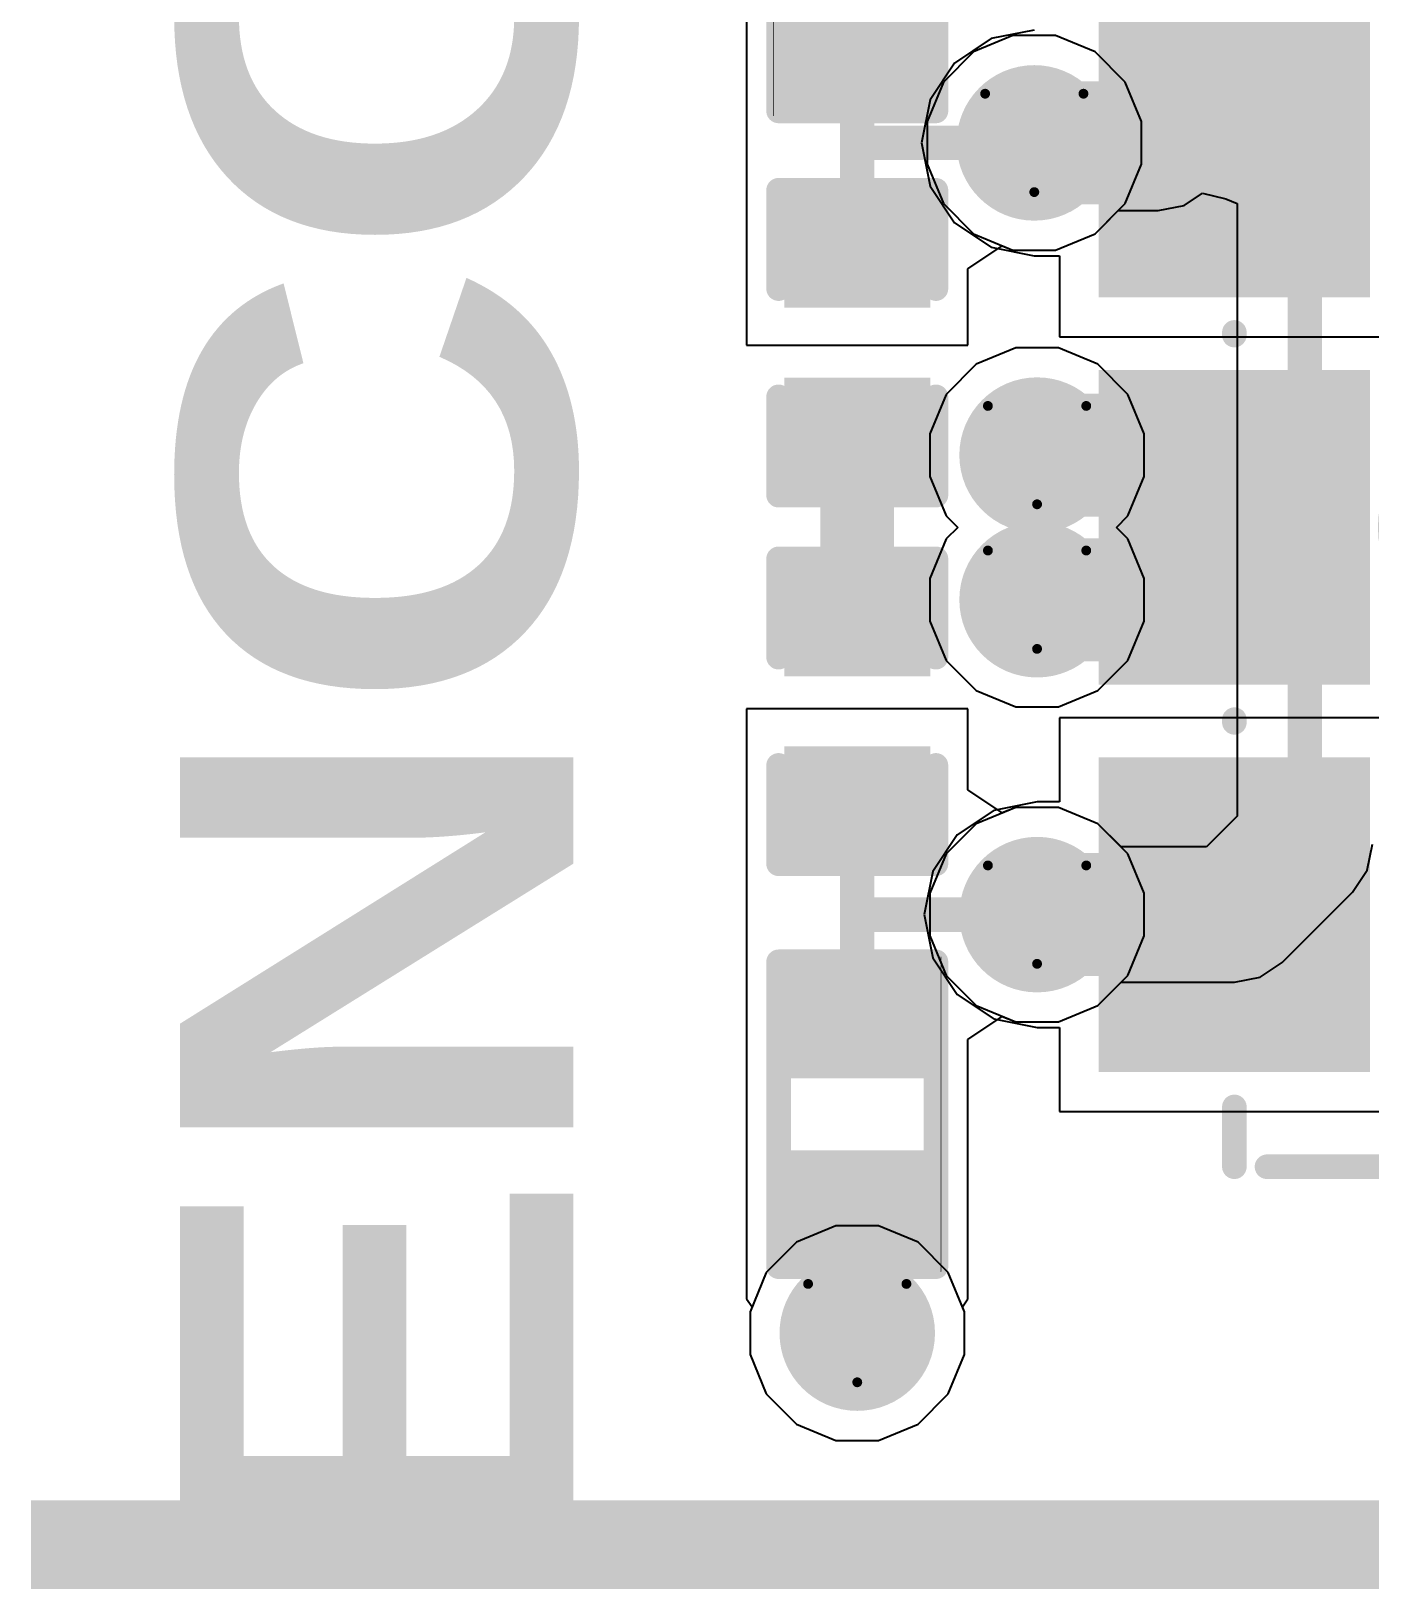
# Model space of a CAD drawing. Header units: inches. Extents: x -6 to 385, y -2 to 98.
# Drawn here: x 69.85 to 76.76, y 17.02 to 25.06 of the extents above; entities that cross this region are included whole.
import ezdxf

# ---------------------------------------------------------------- set-up
doc = ezdxf.new("R2010")
doc.units = ezdxf.units.IN
for name, color, linetype in [('Bottom Layer', 5, 'Continuous'), ('Bottom Overlay', 54, 'Continuous'), ('Bottom Paste', 16, 'Continuous'), ('Bottom Solder', 6, 'Continuous'), ('Drill Drawing', 1, 'Continuous'), ('Layer 1', 16, 'Continuous'), ('Layer 2', 76, 'Continuous'), ('Pad Holes', 156, 'Continuous'), ('Top Layer', 1, 'Continuous'), ('Top Overlay', 2, 'Continuous'), ('Top Paste', 8, 'Continuous'), ('Top Solder', 216, 'Continuous'), ('Via Holes', 16, 'Continuous')]:
    doc.layers.add(name, color=color, linetype=linetype)
doc.styles.add('Arial Black_Bold', font='', dxfattribs={"height": 0.2})
doc.styles.get('Arial Black_Bold').set_extended_font_data('Arial Black', bold=True)

# ---------------------------------------------------------------- blocks, each defined once
blk = doc.blocks.new('R___0402_B_25')
at = {"layer": 'Bottom Layer'}
for points in [[(-0.2413, 0.3175), (-0.2413, -0.3175), (-0.6985, -0.3175), (-0.6985, 0.3175)], [(0.6985, 0.3175), (0.6985, -0.3175), (0.2413, -0.3175), (0.2413, 0.3175)]]:
    blk.add_hatch(color=5, dxfattribs=at).paths.add_polyline_path(points)
at = {"layer": 'Bottom Paste'}
for points in [[(-0.2413, 0.3175), (-0.2413, -0.3175), (-0.6985, -0.3175), (-0.6985, 0.3175)], [(0.6985, 0.3175), (0.6985, -0.3175), (0.2413, -0.3175), (0.2413, 0.3175)]]:
    blk.add_hatch(color=16, dxfattribs=at).paths.add_polyline_path(points)
at = {"layer": 'Bottom Solder'}
for points in [[(-0.1863, 0.3725), (-0.1863, -0.3725), (-0.7535, -0.3725), (-0.7535, 0.3725)], [(0.7535, 0.3725), (0.7535, -0.3725), (0.1863, -0.3725), (0.1863, 0.3725)]]:
    blk.add_hatch(color=6, dxfattribs=at).paths.add_polyline_path(points)
at = {"layer": 'Bottom Overlay'}
for points in [[(-0.7874, 0.4064, 0.127, 0.127, 0), (-0.7874, -0.4064, 0.127, 0.127, 0)], [(-0.7874, 0.4064, 0.127, 0.127, 0), (0.7874, 0.4064, 0.127, 0.127, 0)], [(-0.8128, 0.4318, 0.00323, 0.00323, 0), (0.8128, 0.4318, 0.00323, 0.00323, 0)], [(0.7874, 0.4064, 0.127, 0.127, 0), (0.7874, -0.4064, 0.127, 0.127, 0)], [(-0.7874, -0.4064, 0.127, 0.127, 0), (0.7874, -0.4064, 0.127, 0.127, 0)]]:
    blk.add_lwpolyline(points, format="xyseb", dxfattribs=at)
for points in [[(-0.8191, 0.4064, 0.0635, 0.0635, 1), (-0.7556, 0.4064, 0.0635, 0.0635, 1)], [(-0.8191, 0.4064, 0.0635, 0.0635, 1), (-0.7556, 0.4064, 0.0635, 0.0635, 1)], [(-0.8136, 0.4318, 0.00161, 0.00161, 1), (-0.812, 0.4318, 0.00161, 0.00161, 1)], [(0.7556, 0.4064, 0.0635, 0.0635, 1), (0.8191, 0.4064, 0.0635, 0.0635, 1)], [(0.7556, 0.4064, 0.0635, 0.0635, 1), (0.8191, 0.4064, 0.0635, 0.0635, 1)], [(0.812, 0.4318, 0.00161, 0.00161, 1), (0.8136, 0.4318, 0.00161, 0.00161, 1)], [(-0.8191, -0.4064, 0.0635, 0.0635, 1), (-0.7556, -0.4064, 0.0635, 0.0635, 1)], [(-0.8191, -0.4064, 0.0635, 0.0635, 1), (-0.7556, -0.4064, 0.0635, 0.0635, 1)], [(0.7556, -0.4064, 0.0635, 0.0635, 1), (0.8191, -0.4064, 0.0635, 0.0635, 1)], [(0.7556, -0.4064, 0.0635, 0.0635, 1), (0.8191, -0.4064, 0.0635, 0.0635, 1)]]:
    blk.add_lwpolyline(points, format="xyseb", close=True, dxfattribs=at)
blk = doc.blocks.new('R___0402_B_26')
at = {"layer": 'Bottom Layer'}
for points in [[(-0.2413, 0.3175), (-0.2413, -0.3175), (-0.6985, -0.3175), (-0.6985, 0.3175)], [(0.6985, 0.3175), (0.6985, -0.3175), (0.2413, -0.3175), (0.2413, 0.3175)]]:
    blk.add_hatch(color=5, dxfattribs=at).paths.add_polyline_path(points)
at = {"layer": 'Bottom Paste'}
for points in [[(-0.2413, 0.3175), (-0.2413, -0.3175), (-0.6985, -0.3175), (-0.6985, 0.3175)], [(0.6985, 0.3175), (0.6985, -0.3175), (0.2413, -0.3175), (0.2413, 0.3175)]]:
    blk.add_hatch(color=16, dxfattribs=at).paths.add_polyline_path(points)
at = {"layer": 'Bottom Solder'}
for points in [[(-0.1863, 0.3725), (-0.1863, -0.3725), (-0.7535, -0.3725), (-0.7535, 0.3725)], [(0.7535, 0.3725), (0.7535, -0.3725), (0.1863, -0.3725), (0.1863, 0.3725)]]:
    blk.add_hatch(color=6, dxfattribs=at).paths.add_polyline_path(points)
at = {"layer": 'Bottom Overlay'}
for points in [[(-0.7874, -0.4064, 0.127, 0.127, 0), (-0.7874, 0.4064, 0.127, 0.127, 0)], [(0.7874, 0.4064, 0.127, 0.127, 0), (-0.7874, 0.4064, 0.127, 0.127, 0)], [(0.8128, 0.4318, 0.00323, 0.00323, 0), (-0.8128, 0.4318, 0.00323, 0.00323, 0)], [(0.7874, -0.4064, 0.127, 0.127, 0), (0.7874, 0.4064, 0.127, 0.127, 0)], [(0.7874, -0.4064, 0.127, 0.127, 0), (-0.7874, -0.4064, 0.127, 0.127, 0)]]:
    blk.add_lwpolyline(points, format="xyseb", dxfattribs=at)
for points in [[(-0.8191, 0.4064, 0.0635, 0.0635, 1), (-0.7556, 0.4064, 0.0635, 0.0635, 1)], [(-0.8191, 0.4064, 0.0635, 0.0635, 1), (-0.7556, 0.4064, 0.0635, 0.0635, 1)], [(-0.8136, 0.4318, 0.00161, 0.00161, 1), (-0.812, 0.4318, 0.00161, 0.00161, 1)], [(0.7556, 0.4064, 0.0635, 0.0635, 1), (0.8191, 0.4064, 0.0635, 0.0635, 1)], [(0.7556, 0.4064, 0.0635, 0.0635, 1), (0.8191, 0.4064, 0.0635, 0.0635, 1)], [(0.812, 0.4318, 0.00161, 0.00161, 1), (0.8136, 0.4318, 0.00161, 0.00161, 1)], [(-0.8191, -0.4064, 0.0635, 0.0635, 1), (-0.7556, -0.4064, 0.0635, 0.0635, 1)], [(-0.8191, -0.4064, 0.0635, 0.0635, 1), (-0.7556, -0.4064, 0.0635, 0.0635, 1)], [(0.7556, -0.4064, 0.0635, 0.0635, 1), (0.8191, -0.4064, 0.0635, 0.0635, 1)], [(0.7556, -0.4064, 0.0635, 0.0635, 1), (0.8191, -0.4064, 0.0635, 0.0635, 1)]]:
    blk.add_lwpolyline(points, format="xyseb", close=True, dxfattribs=at)
blk = doc.blocks.new('C___0402_B_80')
at = {"layer": 'Bottom Layer'}
for points in [[(-0.2413, 0.3175), (-0.2413, -0.3175), (-0.6985, -0.3175), (-0.6985, 0.3175)], [(0.6985, 0.3175), (0.6985, -0.3175), (0.2413, -0.3175), (0.2413, 0.3175)]]:
    blk.add_hatch(color=5, dxfattribs=at).paths.add_polyline_path(points)
at = {"layer": 'Bottom Paste'}
for points in [[(-0.2413, 0.3175), (-0.2413, -0.3175), (-0.6985, -0.3175), (-0.6985, 0.3175)], [(0.6985, 0.3175), (0.6985, -0.3175), (0.2413, -0.3175), (0.2413, 0.3175)]]:
    blk.add_hatch(color=16, dxfattribs=at).paths.add_polyline_path(points)
at = {"layer": 'Bottom Solder'}
for points in [[(-0.1813, 0.3775), (-0.1813, -0.3775), (-0.7585, -0.3775), (-0.7585, 0.3775)], [(0.7585, 0.3775), (0.7585, -0.3775), (0.1813, -0.3775), (0.1813, 0.3775)]]:
    blk.add_hatch(color=6, dxfattribs=at).paths.add_polyline_path(points)
at = {"layer": 'Bottom Overlay'}
for points in [[(-0.7874, 0.4064, 0.127, 0.127, 0), (-0.7874, -0.4064, 0.127, 0.127, 0)], [(-0.7874, 0.4064, 0.127, 0.127, 0), (-0.2794, 0.4064, 0.127, 0.127, 0)], [(0.2794, 0.4064, 0.127, 0.127, 0), (0.7874, 0.4064, 0.127, 0.127, 0)], [(0.7874, 0.4064, 0.127, 0.127, 0), (0.7874, -0.4064, 0.127, 0.127, 0)], [(-0.7874, -0.4064, 0.127, 0.127, 0), (-0.2794, -0.4064, 0.127, 0.127, 0)], [(0.2794, -0.4064, 0.127, 0.127, 0), (0.7874, -0.4064, 0.127, 0.127, 0)]]:
    blk.add_lwpolyline(points, format="xyseb", dxfattribs=at)
for points in [[(-0.8191, 0.4064, 0.0635, 0.0635, 1), (-0.7556, 0.4064, 0.0635, 0.0635, 1)], [(-0.8191, 0.4064, 0.0635, 0.0635, 1), (-0.7556, 0.4064, 0.0635, 0.0635, 1)], [(-0.3111, 0.4064, 0.0635, 0.0635, 1), (-0.2477, 0.4064, 0.0635, 0.0635, 1)], [(0.2477, 0.4064, 0.0635, 0.0635, 1), (0.3111, 0.4064, 0.0635, 0.0635, 1)], [(0.7556, 0.4064, 0.0635, 0.0635, 1), (0.8191, 0.4064, 0.0635, 0.0635, 1)], [(0.7556, 0.4064, 0.0635, 0.0635, 1), (0.8191, 0.4064, 0.0635, 0.0635, 1)], [(-0.8191, -0.4064, 0.0635, 0.0635, 1), (-0.7556, -0.4064, 0.0635, 0.0635, 1)], [(-0.8191, -0.4064, 0.0635, 0.0635, 1), (-0.7556, -0.4064, 0.0635, 0.0635, 1)], [(-0.3111, -0.4064, 0.0635, 0.0635, 1), (-0.2477, -0.4064, 0.0635, 0.0635, 1)], [(0.2477, -0.4064, 0.0635, 0.0635, 1), (0.3111, -0.4064, 0.0635, 0.0635, 1)], [(0.7556, -0.4064, 0.0635, 0.0635, 1), (0.8191, -0.4064, 0.0635, 0.0635, 1)], [(0.7556, -0.4064, 0.0635, 0.0635, 1), (0.8191, -0.4064, 0.0635, 0.0635, 1)]]:
    blk.add_lwpolyline(points, format="xyseb", close=True, dxfattribs=at)
blk = doc.blocks.new('C___0402_B_81')
at = {"layer": 'Bottom Layer'}
for points in [[(-0.2413, 0.3175), (-0.2413, -0.3175), (-0.6985, -0.3175), (-0.6985, 0.3175)], [(0.6985, 0.3175), (0.6985, -0.3175), (0.2413, -0.3175), (0.2413, 0.3175)]]:
    blk.add_hatch(color=5, dxfattribs=at).paths.add_polyline_path(points)
at = {"layer": 'Bottom Paste'}
for points in [[(-0.2413, 0.3175), (-0.2413, -0.3175), (-0.6985, -0.3175), (-0.6985, 0.3175)], [(0.6985, 0.3175), (0.6985, -0.3175), (0.2413, -0.3175), (0.2413, 0.3175)]]:
    blk.add_hatch(color=16, dxfattribs=at).paths.add_polyline_path(points)
at = {"layer": 'Bottom Solder'}
for points in [[(-0.1813, 0.3775), (-0.1813, -0.3775), (-0.7585, -0.3775), (-0.7585, 0.3775)], [(0.7585, 0.3775), (0.7585, -0.3775), (0.1813, -0.3775), (0.1813, 0.3775)]]:
    blk.add_hatch(color=6, dxfattribs=at).paths.add_polyline_path(points)
at = {"layer": 'Bottom Overlay'}
for points in [[(-0.7874, -0.4064, 0.127, 0.127, 0), (-0.7874, 0.4064, 0.127, 0.127, 0)], [(-0.7874, 0.4064, 0.127, 0.127, 0), (-0.2794, 0.4064, 0.127, 0.127, 0)], [(0.7874, 0.4064, 0.127, 0.127, 0), (0.2794, 0.4064, 0.127, 0.127, 0)], [(0.7874, -0.4064, 0.127, 0.127, 0), (0.7874, 0.4064, 0.127, 0.127, 0)], [(-0.2794, -0.4064, 0.127, 0.127, 0), (-0.7874, -0.4064, 0.127, 0.127, 0)], [(0.7874, -0.4064, 0.127, 0.127, 0), (0.2794, -0.4064, 0.127, 0.127, 0)]]:
    blk.add_lwpolyline(points, format="xyseb", dxfattribs=at)
for points in [[(-0.8191, 0.4064, 0.0635, 0.0635, 1), (-0.7556, 0.4064, 0.0635, 0.0635, 1)], [(-0.8191, 0.4064, 0.0635, 0.0635, 1), (-0.7556, 0.4064, 0.0635, 0.0635, 1)], [(-0.3112, 0.4064, 0.0635, 0.0635, 1), (-0.2477, 0.4064, 0.0635, 0.0635, 1)], [(0.2477, 0.4064, 0.0635, 0.0635, 1), (0.3111, 0.4064, 0.0635, 0.0635, 1)], [(0.7556, 0.4064, 0.0635, 0.0635, 1), (0.8191, 0.4064, 0.0635, 0.0635, 1)], [(0.7556, 0.4064, 0.0635, 0.0635, 1), (0.8191, 0.4064, 0.0635, 0.0635, 1)], [(-0.8191, -0.4064, 0.0635, 0.0635, 1), (-0.7556, -0.4064, 0.0635, 0.0635, 1)], [(-0.8191, -0.4064, 0.0635, 0.0635, 1), (-0.7556, -0.4064, 0.0635, 0.0635, 1)], [(-0.3112, -0.4064, 0.0635, 0.0635, 1), (-0.2477, -0.4064, 0.0635, 0.0635, 1)], [(0.2477, -0.4064, 0.0635, 0.0635, 1), (0.3111, -0.4064, 0.0635, 0.0635, 1)], [(0.7556, -0.4064, 0.0635, 0.0635, 1), (0.8191, -0.4064, 0.0635, 0.0635, 1)], [(0.7556, -0.4064, 0.0635, 0.0635, 1), (0.8191, -0.4064, 0.0635, 0.0635, 1)]]:
    blk.add_lwpolyline(points, format="xyseb", close=True, dxfattribs=at)
blk = doc.blocks.new('EC05E1220401_101')
at = {"layer": 'Bottom Solder'}
h = blk.add_hatch(color=6, dxfattribs=at)
edge = h.paths.add_edge_path()
edge.add_arc((-1.2, -0.6246), 0.1016, 0, 360)
h = blk.add_hatch(color=6, dxfattribs=at)
edge = h.paths.add_edge_path()
edge.add_arc((1.2, -0.6246), 0.1016, 0, 360)
at = {"layer": 'Pad Holes'}
h = blk.add_hatch(color=7, dxfattribs=at)
edge = h.paths.add_edge_path()
edge.add_arc((-1.2, -0.6246), 0.35, 0, 360)
h = blk.add_hatch(color=7, dxfattribs=at)
edge = h.paths.add_edge_path()
edge.add_arc((1.2, -0.6246), 0.35, 0, 360)
at = {"layer": 'Top Layer'}
for points in [[(-4.65, 3.3749), (-2.95, 3.3749), (-2.95, 0.7749), (-4.65, 0.7749)], [(2.95, 3.375), (4.65, 3.375), (4.65, 0.775), (2.95, 0.775)], [(-2.7621, -1.425), (-1.2381, -1.425), (-1.2381, -2.725), (-2.7621, -2.725)], [(-0.7621, -1.425), (0.7619, -1.425), (0.7619, -2.725), (-0.7621, -2.725)], [(1.2379, -1.425), (2.7619, -1.425), (2.7619, -2.725), (1.2379, -2.725)]]:
    blk.add_hatch(color=1, dxfattribs=at).paths.add_polyline_path(points)
at = {"layer": 'Top Paste'}
for points in [[(-4.65, 3.3749), (-2.95, 3.3749), (-2.95, 0.7749), (-4.65, 0.7749)], [(2.95, 3.375), (4.65, 3.375), (4.65, 0.775), (2.95, 0.775)], [(-2.7621, -1.425), (-1.2381, -1.425), (-1.2381, -2.725), (-2.7621, -2.725)], [(-0.7621, -1.425), (0.7619, -1.425), (0.7619, -2.725), (-0.7621, -2.725)], [(1.2379, -1.425), (2.7619, -1.425), (2.7619, -2.725), (1.2379, -2.725)]]:
    blk.add_hatch(color=8, dxfattribs=at).paths.add_polyline_path(points)
at = {"layer": 'Top Solder'}
for points in [[(-4.7008, 3.4257), (-2.8992, 3.4257), (-2.8992, 0.7241), (-4.7008, 0.7241)], [(2.8992, 3.4258), (4.7008, 3.4258), (4.7008, 0.7242), (2.8992, 0.7242)], [(-2.8129, -1.3742), (-1.1873, -1.3742), (-1.1873, -2.7758), (-2.8129, -2.7758)], [(-0.8129, -1.3742), (0.8127, -1.3742), (0.8127, -2.7758), (-0.8129, -2.7758)], [(1.1871, -1.3742), (2.8127, -1.3742), (2.8127, -2.7758), (1.1871, -2.7758)]]:
    blk.add_hatch(color=216, dxfattribs=at).paths.add_polyline_path(points)
h = blk.add_hatch(color=216, dxfattribs=at)
edge = h.paths.add_edge_path()
edge.add_arc((-1.2, -0.6246), 0.1016, 0, 360)
h = blk.add_hatch(color=216, dxfattribs=at)
edge = h.paths.add_edge_path()
edge.add_arc((1.2, -0.6246), 0.1016, 0, 360)
at = {"layer": 'Top Overlay'}
for points in [[(-3.302, 3.5831, 0.127, 0.127, -0.37914), (3.302, 3.5831, 0.127, 0.127, 0)], [(-1.0161, 3.5976, 0.127, 0.127, 0), (-0.0001, 4.275, 0.127, 0.127, 0)], [(1.0159, 3.5969, 0.127, 0.127, 0), (-0.0001, 4.275, 0.127, 0.127, 0)], [(-1.0161, 2.4125, 0.127, 0.127, 0), (-1.0161, 3.5976, 0.127, 0.127, 0)], [(1.0159, 2.4132, 0.127, 0.127, 0), (1.0159, 3.5969, 0.127, 0.127, 0)], [(-0.0001, 1.735, 0.127, 0.127, 0), (-1.0161, 2.4125, 0.127, 0.127, 0)], [(-0.0001, 1.735, 0.127, 0.127, 0), (1.0159, 2.4132, 0.127, 0.127, 0)], [(-3.3021, -2.075, 0.127, 0.127, 0), (-3.3021, 0.5438, 0.127, 0.127, 0)], [(3.3019, -1.9064, 0.127, 0.127, 0), (3.3019, 0.5438, 0.127, 0.127, 0)], [(-2.9933, -2.075, 0.127, 0.127, 0), (-3.3021, -2.075, 0.127, 0.127, 0)], [(-1.007, -2.075, 0.127, 0.127, 0), (-0.9933, -2.075, 0.127, 0.127, 0)], [(0.993, -2.075, 0.127, 0.127, 0), (1.0067, -2.075, 0.127, 0.127, 0)], [(3.3019, -2.075, 0.127, 0.127, 0), (2.993, -2.075, 0.127, 0.127, 0)]]:
    blk.add_lwpolyline(points, format="xyseb", dxfattribs=at)
for points in [[(1.3969, 3.005, 0.127, 0.127, 1), (-1.3971, 3.005, 0.127, 0.127, 1)], [(-0.0319, 4.275, 0.0635, 0.0635, 1), (0.0316, 4.275, 0.0635, 0.0635, 1)], [(-0.0319, 4.275, 0.0635, 0.0635, 1), (0.0316, 4.275, 0.0635, 0.0635, 1)], [(-3.3338, 3.5831, 0.0635, 0.0635, 1), (-3.2703, 3.5831, 0.0635, 0.0635, 1)], [(-1.0479, 3.5976, 0.0635, 0.0635, 1), (-0.9844, 3.5976, 0.0635, 0.0635, 1)], [(-1.0479, 3.5976, 0.0635, 0.0635, 1), (-0.9844, 3.5976, 0.0635, 0.0635, 1)], [(0.9841, 3.5969, 0.0635, 0.0635, 1), (1.0476, 3.5969, 0.0635, 0.0635, 1)], [(0.9841, 3.5969, 0.0635, 0.0635, 1), (1.0476, 3.5969, 0.0635, 0.0635, 1)], [(3.2703, 3.5831, 0.0635, 0.0635, 1), (3.3338, 3.5831, 0.0635, 0.0635, 1)], [(-1.4289, 3.005, 0.0635, 0.0635, 1), (-1.3654, 3.005, 0.0635, 0.0635, 1)], [(1.3651, 3.005, 0.0635, 0.0635, 1), (1.4286, 3.005, 0.0635, 0.0635, 1)], [(-1.0479, 2.4125, 0.0635, 0.0635, 1), (-0.9844, 2.4125, 0.0635, 0.0635, 1)], [(-1.0479, 2.4125, 0.0635, 0.0635, 1), (-0.9844, 2.4125, 0.0635, 0.0635, 1)], [(0.9841, 2.4132, 0.0635, 0.0635, 1), (1.0476, 2.4132, 0.0635, 0.0635, 1)], [(0.9841, 2.4132, 0.0635, 0.0635, 1), (1.0476, 2.4132, 0.0635, 0.0635, 1)], [(-0.0319, 1.735, 0.0635, 0.0635, 1), (0.0316, 1.735, 0.0635, 0.0635, 1)], [(-0.0319, 1.735, 0.0635, 0.0635, 1), (0.0316, 1.735, 0.0635, 0.0635, 1)], [(-3.3339, 0.5438, 0.0635, 0.0635, 1), (-3.2704, 0.5438, 0.0635, 0.0635, 1)], [(3.2701, 0.5438, 0.0635, 0.0635, 1), (3.3336, 0.5438, 0.0635, 0.0635, 1)], [(0.5081, -0.762, 0.127, 0.127, 1), (-0.5079, -0.762, 0.127, 0.127, 1)], [(-0.5396, -0.762, 0.0635, 0.0635, 1), (-0.4761, -0.762, 0.0635, 0.0635, 1)], [(0.4764, -0.762, 0.0635, 0.0635, 1), (0.5399, -0.762, 0.0635, 0.0635, 1)], [(3.2701, -1.9064, 0.0635, 0.0635, 1), (3.3336, -1.9064, 0.0635, 0.0635, 1)], [(-3.3339, -2.075, 0.0635, 0.0635, 1), (-3.2704, -2.075, 0.0635, 0.0635, 1)], [(-3.3339, -2.075, 0.0635, 0.0635, 1), (-3.2704, -2.075, 0.0635, 0.0635, 1)], [(-3.025, -2.075, 0.0635, 0.0635, 1), (-2.9615, -2.075, 0.0635, 0.0635, 1)], [(-1.0387, -2.075, 0.0635, 0.0635, 1), (-0.9752, -2.075, 0.0635, 0.0635, 1)], [(-1.025, -2.075, 0.0635, 0.0635, 1), (-0.9615, -2.075, 0.0635, 0.0635, 1)], [(0.9613, -2.075, 0.0635, 0.0635, 1), (1.0248, -2.075, 0.0635, 0.0635, 1)], [(0.975, -2.075, 0.0635, 0.0635, 1), (1.0385, -2.075, 0.0635, 0.0635, 1)], [(2.9613, -2.075, 0.0635, 0.0635, 1), (3.0248, -2.075, 0.0635, 0.0635, 1)], [(3.2701, -2.075, 0.0635, 0.0635, 1), (3.3336, -2.075, 0.0635, 0.0635, 1)]]:
    blk.add_lwpolyline(points, format="xyseb", close=True, dxfattribs=at)

msp = doc.modelspace()

# ---------------------------------------------------------------- hatches: boundary and pattern name
at = {"layer": 'Bottom Layer'}
h = msp.add_hatch(color=5, dxfattribs=at)
edge = h.paths.add_edge_path()
edge.add_arc((75.0316, 24.4856), 0.3, 0, 360)
h = msp.add_hatch(color=5, dxfattribs=at)
edge = h.paths.add_edge_path()
edge.add_arc((75.046, 22.8732), 0.3, 0, 360)
h = msp.add_hatch(color=5, dxfattribs=at)
edge = h.paths.add_edge_path()
edge.add_arc((75.046, 22.1264), 0.3, 0, 360)
h = msp.add_hatch(color=5, dxfattribs=at)
edge = h.paths.add_edge_path()
edge.add_arc((75.046, 20.5), 0.3, 0, 360)
h = msp.add_hatch(color=5, dxfattribs=at)
edge = h.paths.add_edge_path()
edge.add_arc((74.1172, 18.3388), 0.3, 0, 360)
at = {"layer": 'Bottom Solder'}
h = msp.add_hatch(color=6, dxfattribs=at)
edge = h.paths.add_edge_path()
edge.add_arc((75.0316, 24.4856), 0.4016, 0, 360)
h = msp.add_hatch(color=6, dxfattribs=at)
edge = h.paths.add_edge_path()
edge.add_arc((75.046, 22.8732), 0.4016, 0, 360)
h = msp.add_hatch(color=6, dxfattribs=at)
edge = h.paths.add_edge_path()
edge.add_arc((75.046, 22.1264), 0.4016, 0, 360)
h = msp.add_hatch(color=6, dxfattribs=at)
edge = h.paths.add_edge_path()
edge.add_arc((75.046, 20.5), 0.4016, 0, 360)
h = msp.add_hatch(color=6, dxfattribs=at)
edge = h.paths.add_edge_path()
edge.add_arc((74.1172, 18.3388), 0.4016, 0, 360)
at = {"layer": 'Layer 1'}
h = msp.add_hatch(color=16, dxfattribs=at)
edge = h.paths.add_edge_path()
edge.add_arc((75.0316, 24.4856), 0.3, 0, 360)
h = msp.add_hatch(color=16, dxfattribs=at)
edge = h.paths.add_edge_path()
edge.add_arc((75.046, 22.8732), 0.3, 0, 360)
h = msp.add_hatch(color=16, dxfattribs=at)
edge = h.paths.add_edge_path()
edge.add_arc((75.046, 22.1264), 0.3, 0, 360)
h = msp.add_hatch(color=16, dxfattribs=at)
edge = h.paths.add_edge_path()
edge.add_arc((75.046, 20.5), 0.3, 0, 360)
h = msp.add_hatch(color=16, dxfattribs=at)
edge = h.paths.add_edge_path()
edge.add_arc((74.1172, 18.3388), 0.3, 0, 360)
at = {"layer": 'Layer 2'}
h = msp.add_hatch(color=76, dxfattribs=at)
edge = h.paths.add_edge_path()
edge.add_arc((75.0316, 24.4856), 0.3, 0, 360)
h = msp.add_hatch(color=76, dxfattribs=at)
edge = h.paths.add_edge_path()
edge.add_arc((75.046, 22.8732), 0.3, 0, 360)
h = msp.add_hatch(color=76, dxfattribs=at)
edge = h.paths.add_edge_path()
edge.add_arc((75.046, 22.1264), 0.3, 0, 360)
h = msp.add_hatch(color=76, dxfattribs=at)
edge = h.paths.add_edge_path()
edge.add_arc((75.046, 20.5), 0.3, 0, 360)
h = msp.add_hatch(color=76, dxfattribs=at)
edge = h.paths.add_edge_path()
edge.add_arc((74.1172, 18.3388), 0.3, 0, 360)
at = {"layer": 'Top Layer'}
h = msp.add_hatch(color=1, dxfattribs=at)
edge = h.paths.add_edge_path()
edge.add_arc((75.0316, 24.4856), 0.3, 0, 360)
h = msp.add_hatch(color=1, dxfattribs=at)
edge = h.paths.add_edge_path()
edge.add_arc((75.046, 22.8732), 0.3, 0, 360)
h = msp.add_hatch(color=1, dxfattribs=at)
edge = h.paths.add_edge_path()
edge.add_arc((75.046, 22.1264), 0.3, 0, 360)
h = msp.add_hatch(color=1, dxfattribs=at)
edge = h.paths.add_edge_path()
edge.add_arc((75.046, 20.5), 0.3, 0, 360)
h = msp.add_hatch(color=1, dxfattribs=at)
edge = h.paths.add_edge_path()
edge.add_arc((74.1172, 18.3388), 0.3, 0, 360)
at = {"layer": 'Top Overlay'}
msp.add_hatch(color=2, dxfattribs=at).paths.add_polyline_path([(76.962, 17.4744), (69.85, 17.4744), (69.85, 17.018), (76.962, 17.018)])
at = {"layer": 'Top Solder'}
h = msp.add_hatch(color=216, dxfattribs=at)
edge = h.paths.add_edge_path()
edge.add_arc((75.0316, 24.4856), 0.4016, 0, 360)
h = msp.add_hatch(color=216, dxfattribs=at)
edge = h.paths.add_edge_path()
edge.add_arc((75.046, 22.8732), 0.4016, 0, 360)
h = msp.add_hatch(color=216, dxfattribs=at)
edge = h.paths.add_edge_path()
edge.add_arc((75.046, 22.1264), 0.4016, 0, 360)
h = msp.add_hatch(color=216, dxfattribs=at)
edge = h.paths.add_edge_path()
edge.add_arc((75.046, 20.5), 0.4016, 0, 360)
h = msp.add_hatch(color=216, dxfattribs=at)
edge = h.paths.add_edge_path()
edge.add_arc((74.1172, 18.3388), 0.4016, 0, 360)
at = {"layer": 'Via Holes'}
h = msp.add_hatch(color=7, dxfattribs=at)
edge = h.paths.add_edge_path()
edge.add_arc((75.0316, 24.4856), 0.15, 0, 360)
h = msp.add_hatch(color=7, dxfattribs=at)
edge = h.paths.add_edge_path()
edge.add_arc((75.046, 22.8732), 0.15, 0, 360)
h = msp.add_hatch(color=7, dxfattribs=at)
edge = h.paths.add_edge_path()
edge.add_arc((75.046, 22.1264), 0.15, 0, 360)
h = msp.add_hatch(color=7, dxfattribs=at)
edge = h.paths.add_edge_path()
edge.add_arc((75.046, 20.5), 0.15, 0, 360)
h = msp.add_hatch(color=7, dxfattribs=at)
edge = h.paths.add_edge_path()
edge.add_arc((74.1172, 18.3388), 0.15, 0, 360)

# ---------------------------------------------------------------- linework, layer by layer
at = {"layer": 'Bottom Layer'}
for p, q in [((73.5457, 25.4254), (73.5457, 24.4856)), ((73.5457, 24.4856), (73.5457, 24.4856)), ((73.5457, 24.4856), (73.5457, 24.4061)), ((73.5457, 24.4061), (73.5457, 24.4061)), ((73.5457, 24.4061), (73.5457, 23.4409)), ((75.8058, 24.1626), (75.9012, 24.2263)), ((75.9012, 24.2263), (76.0207, 24.1963)), ((75.3454, 24.0159), (75.4655, 24.136)), ((75.4655, 24.136), (75.672, 24.136)), ((75.672, 24.136), (75.8058, 24.1626)), ((76.0207, 24.1963), (76.079, 24.1722)), ((76.079, 24.1722), (76.079, 21.0083)), ((75.1418, 23.9316), (75.3454, 24.0159)), ((74.6887, 23.8355), (74.8665, 23.9543)), ((74.8665, 23.9543), (74.9214, 23.9316)), ((74.9214, 23.9316), (75.1418, 23.9316)), ((74.6887, 23.4409), (74.6887, 23.8355)), ((73.5457, 23.4409), (74.6887, 23.4409)), ((74.6887, 21.5628), (73.5457, 21.5628)), ((73.5457, 21.5628), (73.5457, 20.5976)), ((74.6887, 21.1441), (74.6887, 21.5628)), ((74.8665, 21.0253), (74.6887, 21.1441)), ((74.9358, 21.054), (74.8665, 21.0253)), ((75.1562, 21.054), (74.9358, 21.054)), ((75.3598, 20.9697), (75.1562, 21.054)), ((76.079, 21.0083), (75.9203, 20.8496)), ((75.4798, 20.8496), (75.3598, 20.9697)), ((75.9203, 20.8496), (75.4798, 20.8496)), ((76.7516, 20.7296), (76.7782, 20.8634)), ((76.6758, 20.6162), (76.7516, 20.7296)), ((73.5457, 20.5976), (73.5457, 20.5976)), ((73.5457, 20.5976), (73.5457, 20.4216)), ((76.3124, 20.2528), (76.6758, 20.6162)), ((73.5457, 20.4216), (73.5457, 20.4216)), ((73.5457, 20.4216), (73.5457, 19.4564)), ((76.1989, 20.177), (76.3124, 20.2528)), ((75.3598, 20.0303), (75.4798, 20.1504)), ((75.4798, 20.1504), (76.0651, 20.1504)), ((76.0651, 20.1504), (76.1989, 20.177)), ((74.6887, 19.8559), (74.8665, 19.9747)), ((74.8665, 19.9747), (74.9358, 19.946)), ((75.1562, 19.946), (75.3598, 20.0303)), ((74.9358, 19.946), (75.1562, 19.946)), ((74.6887, 18.5166), (74.6887, 19.8559)), ((73.5457, 19.4564), (73.5457, 18.5166)), ((73.5457, 18.5166), (73.5457, 18.5166)), ((73.5457, 18.5166), (73.5738, 18.4746)), ((74.6606, 18.4746), (74.6887, 18.5166)), ((74.6887, 18.5166), (74.6887, 18.5166)), ((73.5738, 18.4746), (73.5632, 18.449)), ((73.5632, 18.449), (73.5632, 18.2286)), ((74.6712, 18.449), (74.6606, 18.4746)), ((74.6712, 18.2286), (74.6712, 18.449)), ((73.5632, 18.2286), (73.6475, 18.025)), ((74.5869, 18.025), (74.6712, 18.2286)), ((73.6475, 18.025), (73.8034, 17.8691)), ((74.431, 17.8691), (74.5869, 18.025)), ((73.8034, 17.8691), (74.007, 17.7848)), ((74.2274, 17.7848), (74.431, 17.8691)), ((74.007, 17.7848), (74.2274, 17.7848))]:
    msp.add_line(p, q, dxfattribs=at)
for points in [[(76.4286, 20.8634, 0.1778, 0.1778, 0), (76.4286, 27.2034, 0.1778, 0.1778, 0)], [(75.9714, 24.785, 0.1778, 0.1778, 0), (75.9714, 26.8986, 0.1778, 0.1778, 0)], [(74.1172, 24.4856, 0.1778, 0.1778, 0), (74.1172, 24.9682, 0.1778, 0.1778, 0)], [(75.672, 24.4856, 0.1778, 0.1778, 0), (75.9714, 24.785, 0.1778, 0.1778, 0)], [(74.1172, 24.4856, 0.1778, 0.1778, 0), (75.0316, 24.4856, 0.1778, 0.1778, 0)], [(74.1172, 23.9235, 0.1778, 0.1778, 0), (74.1172, 24.4856, 0.1778, 0.1778, 0)], [(75.0316, 24.4856, 0.1778, 0.1778, 0), (75.672, 24.4856, 0.1778, 0.1778, 0)], [(74.1172, 22.02, 0.381, 0.381, 0), (74.1172, 22.9837, 0.381, 0.381, 0)], [(74.1172, 19.939, 0.1778, 0.1778, 0), (74.1172, 21.0802, 0.1778, 0.1778, 0)], [(76.0651, 20.5, 0.1778, 0.1778, 0), (76.4286, 20.8634, 0.1778, 0.1778, 0)], [(74.1301, 20.5, 0.1778, 0.1778, 0), (75.046, 20.5, 0.1778, 0.1778, 0)], [(75.046, 20.5, 0.1778, 0.1778, 0), (76.0651, 20.5, 0.1778, 0.1778, 0)], [(74.1172, 18.3388, 0.381, 0.381, 0), (74.1172, 18.9992, 0.381, 0.381, 0)]]:
    msp.add_lwpolyline(points, format="xyseb", dxfattribs=at)
for points in [[(74.0727, 24.9682, 0.0889, 0.0889, 1), (74.1616, 24.9682, 0.0889, 0.0889, 1)], [(75.927, 24.785, 0.0889, 0.0889, 1), (76.0159, 24.785, 0.0889, 0.0889, 1)], [(75.927, 24.785, 0.0889, 0.0889, 1), (76.0159, 24.785, 0.0889, 0.0889, 1)], [(74.0727, 24.4856, 0.0889, 0.0889, 1), (74.1616, 24.4856, 0.0889, 0.0889, 1)], [(74.0727, 24.4856, 0.0889, 0.0889, 1), (74.1616, 24.4856, 0.0889, 0.0889, 1)], [(74.0727, 24.4856, 0.0889, 0.0889, 1), (74.1616, 24.4856, 0.0889, 0.0889, 1)], [(74.9871, 24.4856, 0.0889, 0.0889, 1), (75.076, 24.4856, 0.0889, 0.0889, 1)], [(74.9871, 24.4856, 0.0889, 0.0889, 1), (75.076, 24.4856, 0.0889, 0.0889, 1)], [(75.6276, 24.4856, 0.0889, 0.0889, 1), (75.7165, 24.4856, 0.0889, 0.0889, 1)], [(75.6276, 24.4856, 0.0889, 0.0889, 1), (75.7165, 24.4856, 0.0889, 0.0889, 1)], [(74.0727, 23.9235, 0.0889, 0.0889, 1), (74.1616, 23.9235, 0.0889, 0.0889, 1)], [(74.0219, 22.9837, 0.1905, 0.1905, 1), (74.2124, 22.9837, 0.1905, 0.1905, 1)], [(74.0219, 22.02, 0.1905, 0.1905, 1), (74.2124, 22.02, 0.1905, 0.1905, 1)], [(74.0727, 21.0802, 0.0889, 0.0889, 1), (74.1616, 21.0802, 0.0889, 0.0889, 1)], [(76.3841, 20.8634, 0.0889, 0.0889, 1), (76.473, 20.8634, 0.0889, 0.0889, 1)], [(76.3841, 20.8634, 0.0889, 0.0889, 1), (76.473, 20.8634, 0.0889, 0.0889, 1)], [(74.0856, 20.5, 0.0889, 0.0889, 1), (74.1745, 20.5, 0.0889, 0.0889, 1)], [(75.0015, 20.5, 0.0889, 0.0889, 1), (75.0904, 20.5, 0.0889, 0.0889, 1)], [(75.0015, 20.5, 0.0889, 0.0889, 1), (75.0904, 20.5, 0.0889, 0.0889, 1)], [(76.0207, 20.5, 0.0889, 0.0889, 1), (76.1096, 20.5, 0.0889, 0.0889, 1)], [(76.0207, 20.5, 0.0889, 0.0889, 1), (76.1096, 20.5, 0.0889, 0.0889, 1)], [(74.0727, 19.939, 0.0889, 0.0889, 1), (74.1616, 19.939, 0.0889, 0.0889, 1)], [(74.0219, 18.9992, 0.1905, 0.1905, 1), (74.2124, 18.9992, 0.1905, 0.1905, 1)], [(74.0219, 18.3388, 0.1905, 0.1905, 1), (74.2124, 18.3388, 0.1905, 0.1905, 1)]]:
    msp.add_lwpolyline(points, format="xyseb", close=True, dxfattribs=at)
at = {"layer": 'Drill Drawing'}
for points in [[(74.7776, 24.7396, 0.0508, 0.0508, 0), (75.2856, 24.7396, 0.0508, 0.0508, 0)], [(74.7776, 24.7396, 0.0508, 0.0508, 0), (75.0316, 24.2316, 0.0508, 0.0508, 0)], [(75.0316, 24.2316, 0.0508, 0.0508, 0), (75.2856, 24.7396, 0.0508, 0.0508, 0)], [(74.792, 23.1272, 0.0508, 0.0508, 0), (75.3, 23.1272, 0.0508, 0.0508, 0)], [(74.792, 23.1272, 0.0508, 0.0508, 0), (75.046, 22.6192, 0.0508, 0.0508, 0)], [(75.046, 22.6192, 0.0508, 0.0508, 0), (75.3, 23.1272, 0.0508, 0.0508, 0)], [(74.792, 22.3804, 0.0508, 0.0508, 0), (75.3, 22.3804, 0.0508, 0.0508, 0)], [(74.792, 22.3804, 0.0508, 0.0508, 0), (75.046, 21.8724, 0.0508, 0.0508, 0)], [(75.046, 21.8724, 0.0508, 0.0508, 0), (75.3, 22.3804, 0.0508, 0.0508, 0)], [(74.792, 20.754, 0.0508, 0.0508, 0), (75.3, 20.754, 0.0508, 0.0508, 0)], [(74.792, 20.754, 0.0508, 0.0508, 0), (75.046, 20.246, 0.0508, 0.0508, 0)], [(75.046, 20.246, 0.0508, 0.0508, 0), (75.3, 20.754, 0.0508, 0.0508, 0)], [(73.8632, 18.5928, 0.0508, 0.0508, 0), (74.3712, 18.5928, 0.0508, 0.0508, 0)], [(73.8632, 18.5928, 0.0508, 0.0508, 0), (74.1172, 18.0848, 0.0508, 0.0508, 0)], [(74.1172, 18.0848, 0.0508, 0.0508, 0), (74.3712, 18.5928, 0.0508, 0.0508, 0)]]:
    msp.add_lwpolyline(points, format="xyseb", dxfattribs=at)
for points in [[(74.7649, 24.7396, 0.0254, 0.0254, 1), (74.7903, 24.7396, 0.0254, 0.0254, 1)], [(74.7649, 24.7396, 0.0254, 0.0254, 1), (74.7903, 24.7396, 0.0254, 0.0254, 1)], [(75.2729, 24.7396, 0.0254, 0.0254, 1), (75.2983, 24.7396, 0.0254, 0.0254, 1)], [(75.2729, 24.7396, 0.0254, 0.0254, 1), (75.2983, 24.7396, 0.0254, 0.0254, 1)], [(75.0189, 24.2316, 0.0254, 0.0254, 1), (75.0443, 24.2316, 0.0254, 0.0254, 1)], [(75.0189, 24.2316, 0.0254, 0.0254, 1), (75.0443, 24.2316, 0.0254, 0.0254, 1)], [(74.7793, 23.1272, 0.0254, 0.0254, 1), (74.8047, 23.1272, 0.0254, 0.0254, 1)], [(74.7793, 23.1272, 0.0254, 0.0254, 1), (74.8047, 23.1272, 0.0254, 0.0254, 1)], [(75.2873, 23.1272, 0.0254, 0.0254, 1), (75.3127, 23.1272, 0.0254, 0.0254, 1)], [(75.2873, 23.1272, 0.0254, 0.0254, 1), (75.3127, 23.1272, 0.0254, 0.0254, 1)], [(75.0333, 22.6192, 0.0254, 0.0254, 1), (75.0587, 22.6192, 0.0254, 0.0254, 1)], [(75.0333, 22.6192, 0.0254, 0.0254, 1), (75.0587, 22.6192, 0.0254, 0.0254, 1)], [(74.7793, 22.3804, 0.0254, 0.0254, 1), (74.8047, 22.3804, 0.0254, 0.0254, 1)], [(74.7793, 22.3804, 0.0254, 0.0254, 1), (74.8047, 22.3804, 0.0254, 0.0254, 1)], [(75.2873, 22.3804, 0.0254, 0.0254, 1), (75.3127, 22.3804, 0.0254, 0.0254, 1)], [(75.2873, 22.3804, 0.0254, 0.0254, 1), (75.3127, 22.3804, 0.0254, 0.0254, 1)], [(75.0333, 21.8724, 0.0254, 0.0254, 1), (75.0587, 21.8724, 0.0254, 0.0254, 1)], [(75.0333, 21.8724, 0.0254, 0.0254, 1), (75.0587, 21.8724, 0.0254, 0.0254, 1)], [(74.7793, 20.754, 0.0254, 0.0254, 1), (74.8047, 20.754, 0.0254, 0.0254, 1)], [(74.7793, 20.754, 0.0254, 0.0254, 1), (74.8047, 20.754, 0.0254, 0.0254, 1)], [(75.2873, 20.754, 0.0254, 0.0254, 1), (75.3127, 20.754, 0.0254, 0.0254, 1)], [(75.2873, 20.754, 0.0254, 0.0254, 1), (75.3127, 20.754, 0.0254, 0.0254, 1)], [(75.0333, 20.246, 0.0254, 0.0254, 1), (75.0587, 20.246, 0.0254, 0.0254, 1)], [(75.0333, 20.246, 0.0254, 0.0254, 1), (75.0587, 20.246, 0.0254, 0.0254, 1)], [(73.8505, 18.5928, 0.0254, 0.0254, 1), (73.8759, 18.5928, 0.0254, 0.0254, 1)], [(73.8505, 18.5928, 0.0254, 0.0254, 1), (73.8759, 18.5928, 0.0254, 0.0254, 1)], [(74.3585, 18.5928, 0.0254, 0.0254, 1), (74.3839, 18.5928, 0.0254, 0.0254, 1)], [(74.3585, 18.5928, 0.0254, 0.0254, 1), (74.3839, 18.5928, 0.0254, 0.0254, 1)], [(74.1045, 18.0848, 0.0254, 0.0254, 1), (74.1299, 18.0848, 0.0254, 0.0254, 1)], [(74.1045, 18.0848, 0.0254, 0.0254, 1), (74.1299, 18.0848, 0.0254, 0.0254, 1)]]:
    msp.add_lwpolyline(points, format="xyseb", close=True, dxfattribs=at)
at = {"layer": 'Layer 1'}
for p, q in [((74.9214, 25.0396), (74.7178, 24.9553)), ((75.1418, 25.0396), (74.9214, 25.0396)), ((75.3454, 24.9553), (75.1418, 25.0396)), ((74.7178, 24.9553), (74.5619, 24.7994)), ((75.5013, 24.7994), (75.3454, 24.9553)), ((74.5619, 24.7994), (74.4776, 24.5958)), ((75.5856, 24.5958), (75.5013, 24.7994)), ((74.4776, 24.5958), (74.4776, 24.3754)), ((75.5856, 24.3754), (75.5856, 24.5958)), ((74.4776, 24.3754), (74.5619, 24.1718)), ((75.5013, 24.1718), (75.5856, 24.3754)), ((74.5619, 24.1718), (74.7178, 24.0159)), ((75.3454, 24.0159), (75.5013, 24.1718)), ((74.7178, 24.0159), (74.9214, 23.9316)), ((75.1418, 23.9316), (75.3454, 24.0159)), ((74.9214, 23.9316), (75.1418, 23.9316)), ((74.9358, 21.054), (74.7322, 20.9697)), ((75.1562, 21.054), (74.9358, 21.054)), ((75.3598, 20.9697), (75.1562, 21.054)), ((74.7322, 20.9697), (74.5763, 20.8138)), ((75.5156, 20.8138), (75.3598, 20.9697)), ((74.5763, 20.8138), (74.492, 20.6102)), ((75.6, 20.6102), (75.5156, 20.8138)), ((74.492, 20.6102), (74.492, 20.3898)), ((75.6, 20.3898), (75.6, 20.6102)), ((74.492, 20.3898), (74.5763, 20.1862)), ((75.5156, 20.1862), (75.6, 20.3898)), ((74.5763, 20.1862), (74.7322, 20.0303)), ((75.3598, 20.0303), (75.5156, 20.1862)), ((74.7322, 20.0303), (74.9358, 19.946)), ((75.1562, 19.946), (75.3598, 20.0303)), ((74.9358, 19.946), (75.1562, 19.946)), ((74.007, 18.8928), (73.8034, 18.8085)), ((74.2274, 18.8928), (74.007, 18.8928)), ((74.431, 18.8085), (74.2274, 18.8928)), ((73.8034, 18.8085), (73.6475, 18.6526)), ((74.5869, 18.6526), (74.431, 18.8085)), ((73.6475, 18.6526), (73.5632, 18.449)), ((74.6712, 18.449), (74.5869, 18.6526)), ((73.5632, 18.449), (73.5632, 18.2286)), ((74.6712, 18.2286), (74.6712, 18.449)), ((73.5632, 18.2286), (73.6475, 18.025)), ((74.5869, 18.025), (74.6712, 18.2286)), ((73.6475, 18.025), (73.8034, 17.8691)), ((74.431, 17.8691), (74.5869, 18.025)), ((73.8034, 17.8691), (74.007, 17.7848)), ((74.2274, 17.7848), (74.431, 17.8691)), ((74.007, 17.7848), (74.2274, 17.7848))]:
    msp.add_line(p, q, dxfattribs=at)
at = {"layer": 'Layer 2'}
for p, q in [((74.9214, 25.0396), (74.7178, 24.9553)), ((75.1418, 25.0396), (74.9214, 25.0396)), ((75.3454, 24.9553), (75.1418, 25.0396)), ((74.7178, 24.9553), (74.5619, 24.7994)), ((75.5013, 24.7994), (75.3454, 24.9553)), ((74.5619, 24.7994), (74.4776, 24.5958)), ((75.5856, 24.5958), (75.5013, 24.7994)), ((74.4776, 24.5958), (74.4776, 24.3754)), ((75.5856, 24.3754), (75.5856, 24.5958)), ((74.4776, 24.3754), (74.5619, 24.1718)), ((75.5013, 24.1718), (75.5856, 24.3754)), ((74.5619, 24.1718), (74.7178, 24.0159)), ((75.3454, 24.0159), (75.5013, 24.1718)), ((74.7178, 24.0159), (74.9214, 23.9316)), ((75.1418, 23.9316), (75.3454, 24.0159)), ((74.9214, 23.9316), (75.1418, 23.9316)), ((74.9358, 23.4272), (74.7322, 23.3429)), ((75.1562, 23.4272), (74.9358, 23.4272)), ((75.3598, 23.3429), (75.1562, 23.4272)), ((74.7322, 23.3429), (74.5763, 23.187)), ((75.5156, 23.187), (75.3598, 23.3429)), ((74.5763, 23.187), (74.492, 22.9834)), ((75.6, 22.9834), (75.5156, 23.187)), ((74.492, 22.9834), (74.492, 22.763)), ((75.6, 22.763), (75.6, 22.9834)), ((74.492, 22.763), (74.5763, 22.5594)), ((75.5156, 22.5594), (75.6, 22.763)), ((74.5763, 22.5594), (74.6359, 22.4998)), ((75.456, 22.4998), (75.5156, 22.5594)), ((74.6359, 22.4998), (74.5763, 22.4402)), ((75.5156, 22.4402), (75.456, 22.4998)), ((74.5763, 22.4402), (74.492, 22.2366)), ((75.6, 22.2366), (75.5156, 22.4402)), ((74.492, 22.2366), (74.492, 22.0162)), ((75.6, 22.0162), (75.6, 22.2366)), ((74.492, 22.0162), (74.5763, 21.8126)), ((75.5156, 21.8126), (75.6, 22.0162)), ((74.5763, 21.8126), (74.7322, 21.6567)), ((75.3598, 21.6567), (75.5156, 21.8126)), ((74.7322, 21.6567), (74.9358, 21.5724)), ((75.1562, 21.5724), (75.3598, 21.6567)), ((74.9358, 21.5724), (75.1562, 21.5724)), ((74.9358, 21.054), (74.7322, 20.9697)), ((75.1562, 21.054), (74.9358, 21.054)), ((75.3598, 20.9697), (75.1562, 21.054)), ((74.7322, 20.9697), (74.5763, 20.8138)), ((75.5156, 20.8138), (75.3598, 20.9697)), ((74.5763, 20.8138), (74.492, 20.6102)), ((75.6, 20.6102), (75.5156, 20.8138)), ((74.492, 20.6102), (74.492, 20.3898)), ((75.6, 20.3898), (75.6, 20.6102)), ((74.492, 20.3898), (74.5763, 20.1862)), ((75.5156, 20.1862), (75.6, 20.3898)), ((74.5763, 20.1862), (74.7322, 20.0303)), ((75.3598, 20.0303), (75.5156, 20.1862)), ((74.7322, 20.0303), (74.9358, 19.946)), ((75.1562, 19.946), (75.3598, 20.0303)), ((74.9358, 19.946), (75.1562, 19.946))]:
    msp.add_line(p, q, dxfattribs=at)
at = {"layer": 'Top Layer'}
for p, q in [((74.8086, 25.0239), (74.6196, 24.8976)), ((75.0316, 25.0683), (74.8086, 25.0239)), ((74.6196, 24.8976), (74.4933, 24.7086)), ((74.4933, 24.7086), (74.4489, 24.4856)), ((74.4489, 24.4856), (74.4933, 24.2626)), ((74.4933, 24.2626), (74.6196, 24.0736)), ((74.6196, 24.0736), (74.8086, 23.9473)), ((74.8086, 23.9473), (75.0316, 23.9029)), ((75.0316, 23.9029), (75.1612, 23.9029)), ((75.1612, 23.9029), (75.1612, 23.484)), ((75.1612, 23.484), (76.9511, 23.484)), ((76.9512, 21.516), (75.1612, 21.516)), ((75.1612, 21.516), (75.1612, 21.0827)), ((75.046, 21.0827), (74.823, 21.0383)), ((75.1612, 21.0827), (75.046, 21.0827)), ((74.823, 21.0383), (74.634, 20.912)), ((74.634, 20.912), (74.5076, 20.723)), ((74.5076, 20.723), (74.4633, 20.5)), ((74.4633, 20.5), (74.5076, 20.277)), ((74.5076, 20.277), (74.634, 20.088)), ((74.634, 20.088), (74.823, 19.9617)), ((74.823, 19.9617), (75.046, 19.9173)), ((75.046, 19.9173), (75.1612, 19.9173)), ((75.1612, 19.9173), (75.1612, 19.484)), ((75.1612, 19.484), (76.9691, 19.484)), ((74.007, 18.8928), (73.8034, 18.8085)), ((74.2274, 18.8928), (74.007, 18.8928)), ((74.431, 18.8085), (74.2274, 18.8928)), ((73.8034, 18.8085), (73.6475, 18.6526)), ((74.5869, 18.6526), (74.431, 18.8085)), ((73.6475, 18.6526), (73.5632, 18.449)), ((74.6712, 18.449), (74.5869, 18.6526)), ((73.5632, 18.449), (73.5632, 18.2286)), ((74.6712, 18.2286), (74.6712, 18.449)), ((73.5632, 18.2286), (73.6475, 18.025)), ((74.5869, 18.025), (74.6712, 18.2286)), ((73.6475, 18.025), (73.8034, 17.8691)), ((74.431, 17.8691), (74.5869, 18.025)), ((73.8034, 17.8691), (74.007, 17.7848)), ((74.2274, 17.7848), (74.431, 17.8691)), ((74.007, 17.7848), (74.2274, 17.7848))]:
    msp.add_line(p, q, dxfattribs=at)
for points in [[(75.0316, 24.4856, 0.635, 0.635, 0), (76.0508, 24.4856, 0.635, 0.635, 0)], [(76.0508, 24.4856, 0.381, 0.381, 0), (76.0652, 24.5, 0.381, 0.381, 0)], [(75.046, 22.8732, 0.635, 0.635, 0), (76.0652, 22.8732, 0.635, 0.635, 0)], [(75.046, 22.1264, 0.635, 0.635, 0), (76.0652, 22.1264, 0.635, 0.635, 0)], [(75.046, 20.5, 0.635, 0.635, 0), (76.0651, 20.5, 0.635, 0.635, 0)]]:
    msp.add_lwpolyline(points, format="xyseb", dxfattribs=at)
for points in [[(74.8728, 24.4856, 0.3175, 0.3175, 1), (75.1903, 24.4856, 0.3175, 0.3175, 1)], [(75.892, 24.4856, 0.3175, 0.3175, 1), (76.2095, 24.4856, 0.3175, 0.3175, 1)], [(75.9555, 24.4856, 0.1905, 0.1905, 1), (76.146, 24.4856, 0.1905, 0.1905, 1)], [(75.9699, 24.5, 0.1905, 0.1905, 1), (76.1604, 24.5, 0.1905, 0.1905, 1)], [(74.8872, 22.8732, 0.3175, 0.3175, 1), (75.2047, 22.8732, 0.3175, 0.3175, 1)], [(75.9064, 22.8732, 0.3175, 0.3175, 1), (76.2239, 22.8732, 0.3175, 0.3175, 1)], [(74.8872, 22.1264, 0.3175, 0.3175, 1), (75.2047, 22.1264, 0.3175, 0.3175, 1)], [(75.9064, 22.1264, 0.3175, 0.3175, 1), (76.2239, 22.1264, 0.3175, 0.3175, 1)], [(74.8872, 20.5, 0.3175, 0.3175, 1), (75.2047, 20.5, 0.3175, 0.3175, 1)], [(75.9064, 20.5, 0.3175, 0.3175, 1), (76.2239, 20.5, 0.3175, 0.3175, 1)]]:
    msp.add_lwpolyline(points, format="xyseb", close=True, dxfattribs=at)

# ---------------------------------------------------------------- block references
for name, p, rotation in [('EC05E1220401_101', (78.1401, 22.4999), 270), ('R___0402_B_25', (74.1172, 25.4381), 90), ('C___0402_B_80', (74.1172, 23.4536), 90), ('C___0402_B_81', (74.1172, 21.5501), 270), ('R___0402_B_26', (74.1172, 19.4691), 270)]:
    msp.add_blockref(name, p, dxfattribs=dict(rotation=rotation))

# ---------------------------------------------------------------- texts
at = {"layer": 'Top Overlay', "style": 'Arial Black_Bold'}
msp.add_text('ENCODER', height=2.032, rotation=90, dxfattribs=at).set_placement((72.651, 17.018))

doc.saveas('drawing.dxf')
